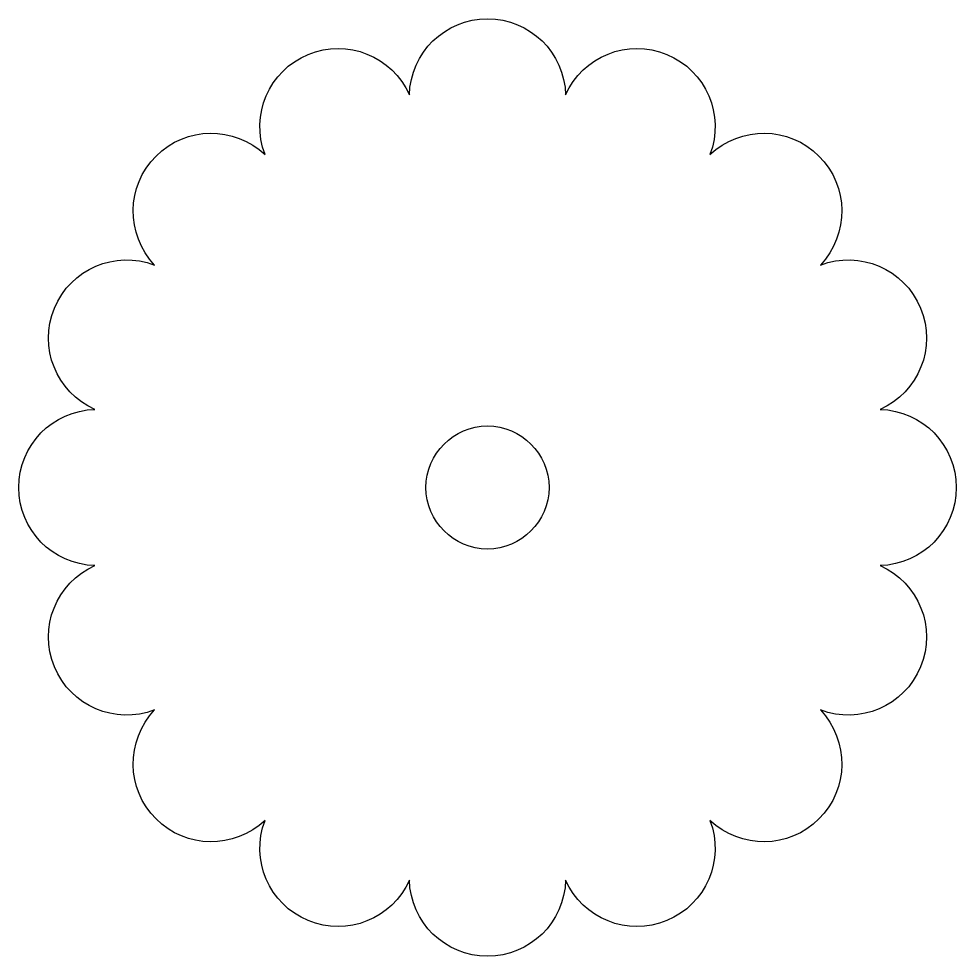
# Model space of a CAD drawing. Header units: inches. Extents: x -0.3 to 0.3, y -0.3 to 0.3.
import ezdxf

# ---------------------------------------------------------------- set-up
doc = ezdxf.new("R2010")
doc.units = ezdxf.units.IN
doc.layers.get('0').update_dxf_attribs({"linetype": 'CONTINUOUS'})

msp = doc.modelspace()

# ---------------------------------------------------------------- linework, layer by layer
msp.add_lwpolyline([(-0.21303, 0.14234, -0.97464), (-0.14234, 0.21303, -0.97464), (-0.04998, 0.25128, -0.97464), (0.04998, 0.25128, -0.97464), (0.14234, 0.21303, -0.97464), (0.21303, 0.14234, -0.97464), (0.25128, 0.04998, -0.97464), (0.25128, -0.04998, -0.97464), (0.21303, -0.14234, -0.97464), (0.14234, -0.21303, -0.97464), (0.04998, -0.25128, -0.97464), (-0.04998, -0.25128, -0.97464), (-0.14234, -0.21303, -0.97464), (-0.21303, -0.14234, -0.97464), (-0.25128, -0.04998, -0.97464), (-0.25128, 0.04998, -0.97464)], format="xyb", close=True)
msp.add_circle((0, 0), 0.03937)

doc.saveas('drawing.dxf')
